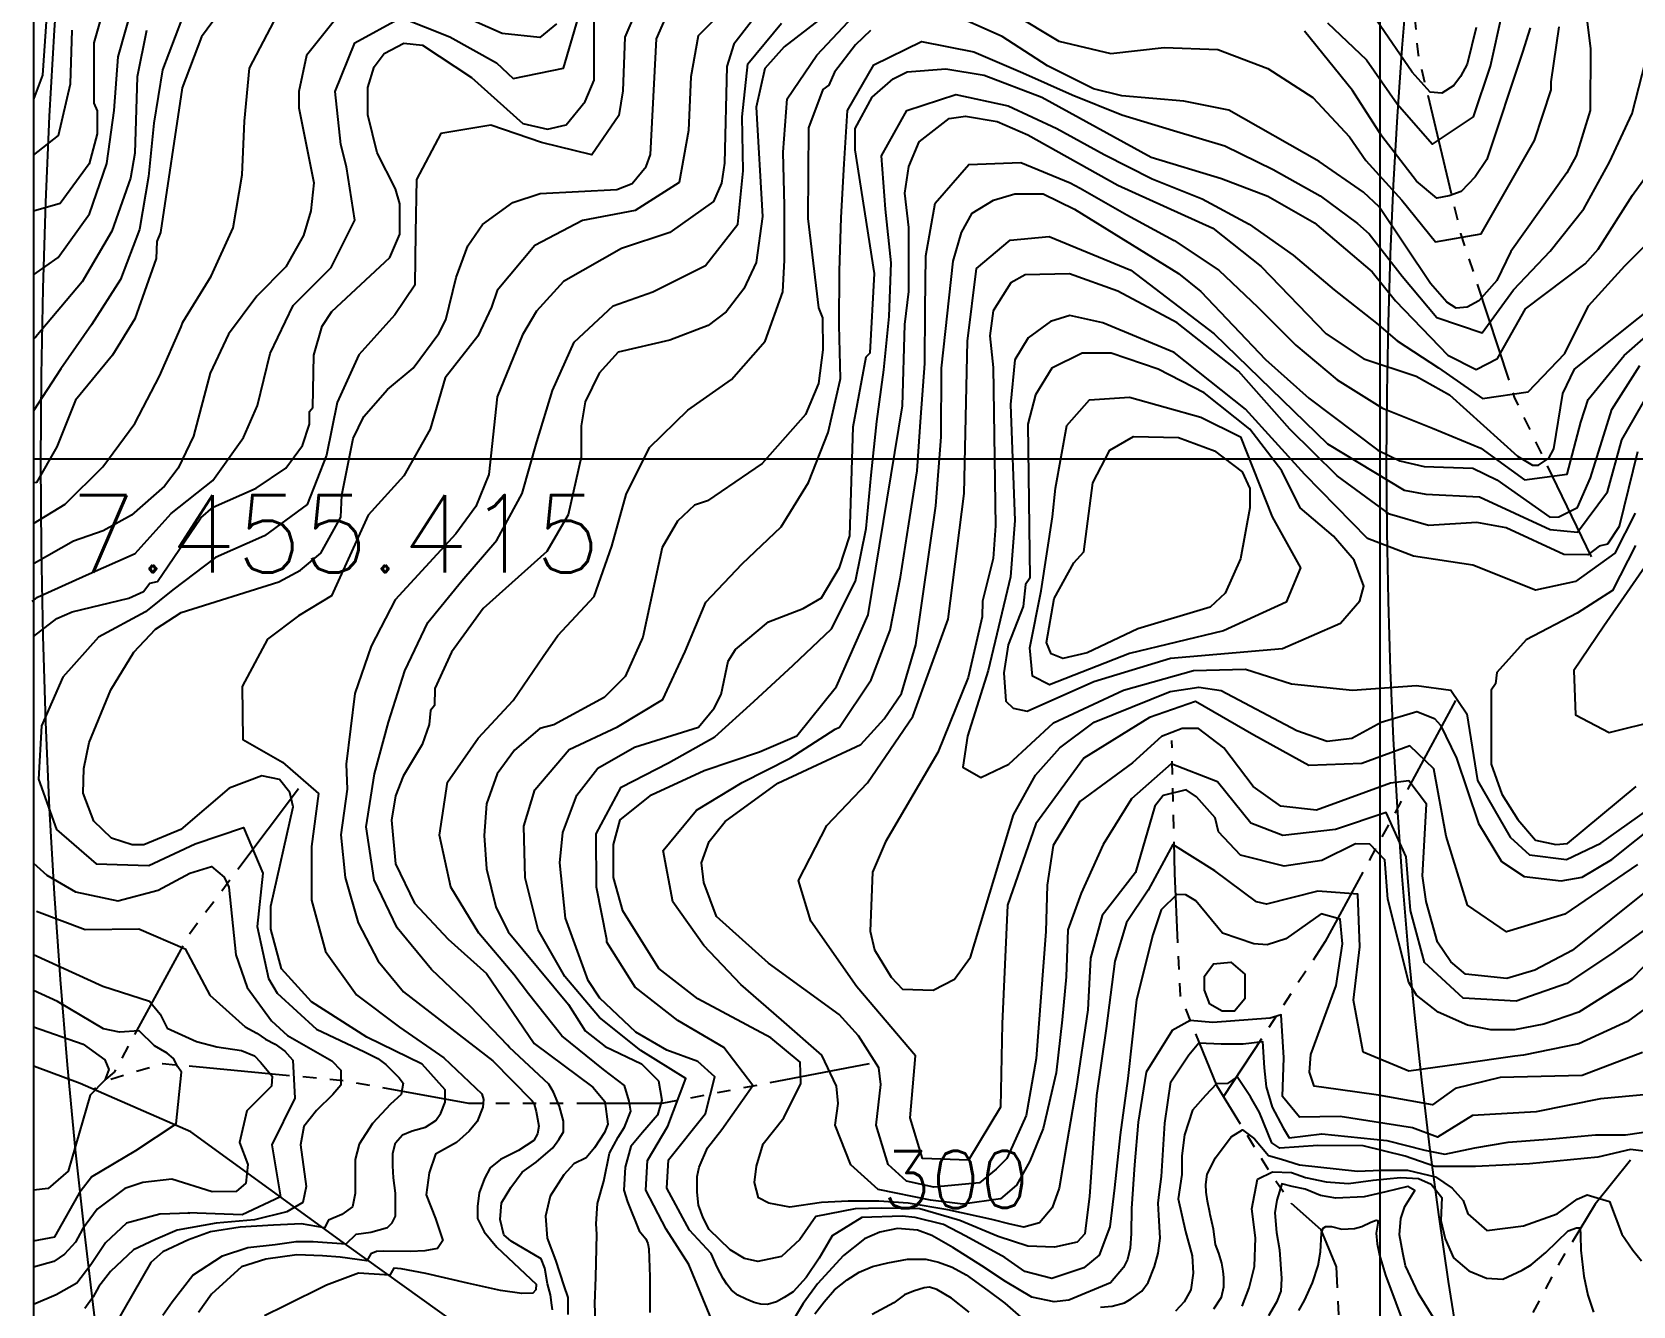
# Model space of a CAD drawing. Header units: millimetres. Extents: x 548366 to 1117317, y 7446967 to 14899125.
# Drawn here: x 549359 to 550548, y 7454786 to 7455732 of the extents above; entities that cross this region are included whole.
import ezdxf
from ezdxf.enums import TextEntityAlignment as Align

# ---------------------------------------------------------------- set-up
doc = ezdxf.new("R2010")
doc.units = ezdxf.units.MM
doc.header["$MEASUREMENT"] = 0
doc.linetypes.add('RIO_PERIODICO', pattern=[5.8, 3, -0.4, 0.4, -0.4, 0.4, -0.4, 0.4, -0.4])
for name, color, linetype in [('AID5_25K', 2, 'Continuous'), ('CURVA_INTERMEDIÁRIA', 32, 'Continuous'), ('CURVA_MESTRA', 36, 'Continuous'), ('MALHA_TM', 8, 'Continuous'), ('RADIAIS', 222, 'Continuous'), ('RIO_PERIÓDICO', 4, 'RIO_PERIODICO'), ('RIO_PERMANENTE', 4, 'Continuous'), ('TXT_COORD_MALHA', 7, 'Continuous'), ('TXT_CURVA_MESTRA', 7, 'Continuous')]:
    doc.layers.add(name, color=color, linetype=linetype)
doc.styles.add('ROMANS', font='romans.shx')
doc.styles.add('TXT_MALHA_10K', font='romans.shx', dxfattribs={"height": 23})

msp = doc.modelspace()

# ---------------------------------------------------------------- linework, layer by layer
at = {"layer": 'AID5_25K'}
msp.add_lwpolyline([(549360, 7450410), (559365, 7450410), (559365, 7460415), (549360, 7460415), (549360, 7450410)], dxfattribs=at)
at = {"layer": 'CURVA_INTERMEDIÁRIA'}
for points, elevation in [([(550507, 7455797.3), (550516.5, 7455720), (550516.4, 7455674), (550505.8, 7455640.3), (550499.1, 7455627.6), (550457.5, 7455569.1), (550447, 7455547.6), (550433.6, 7455532.6), (550424.9, 7455527.9), (550416.8, 7455527.2), (550409.8, 7455531.5), (550397.7, 7455545.3), (550359.5, 7455602.3), (550348, 7455613.3), (550315, 7455636), (550248, 7455674.3), (550214.4, 7455680.9), (550168.4, 7455685), (550147.5, 7455690.2), (550113.1, 7455707.3), (550079.5, 7455728.9), (550038.3, 7455747.4)], 240), ([(549507.4, 7455759.4), (549484.7, 7455728.8), (549470.5, 7455690.9), (549454.4, 7455583.3), (549451.6, 7455576.7), (549451.2, 7455564), (549435.3, 7455519.2), (549418.6, 7455492.2), (549391.3, 7455458.6), (549377.3, 7455424.1), (549362.2, 7455397.6), (549360, 7455397.3)], 120), ([(549414.3, 7455757.6), (549404.8, 7455724.2), (549404.8, 7455679.4), (549407.2, 7455673.7), (549407.2, 7455656.7), (549401.4, 7455634.3), (549379.7, 7455604.8), (549360, 7455599.3)], 80), ([(549814.5, 7455764.5), (549799.3, 7455728.5), (549797.8, 7455688.6), (549794.9, 7455670.2), (549774.7, 7455641.1), (549737.3, 7455650.2), (549699.6, 7455663.2), (549662.6, 7455656.8), (549644.4, 7455622.7), (549643.7, 7455583.2), (549643.2, 7455544.3), (549628.3, 7455522.2), (549601.6, 7455492.4), (549585.5, 7455456.9), (549577.7, 7455417.8), (549563.2, 7455381.3), (549531.6, 7455357.8), (549495.1, 7455341.8), (549463.5, 7455317.7), (549443.2, 7455301.3), (549408.2, 7455282.5), (549381.9, 7455252.9), (549366, 7455216.7), (549363.8, 7455177.1), (549377, 7455139.6), (549406.6, 7455114.2), (549445.6, 7455112.8), (549480.1, 7455128.9), (549516.1, 7455141.2), (549530.3, 7455107.2), (549526.2, 7455067.5), (549534.6, 7455029), (549540.9, 7455018), (549570.2, 7454991.2), (549605.9, 7454974.4), (549615.8, 7454969.4), (549621.8, 7454964.9), (549626.2, 7454960.5), (549631.6, 7454955.1), (549634.6, 7454951.2), (549633.1, 7454942.8), (549625.2, 7454935.4), (549611.9, 7454921.1), (549602, 7454905.9), (549598.9, 7454894.3), (549598.9, 7454881.9), (549598.9, 7454869.1), (549596.9, 7454859.3), (549589, 7454853.6), (549579.2, 7454849.3), (549576.1, 7454843.5), (549559, 7454846.5), (549538.3, 7454845.5), (549513.6, 7454844), (549491.4, 7454840.6), (549475.2, 7454834.7), (549456, 7454825.8), (549447.2, 7454817.8), (549413.7, 7454759.5)], 170), ([(549881.9, 7455758.3), (549853.8, 7455729.5), (549848.2, 7455699.1), (549846.6, 7455659.2), (549839.5, 7455620.5), (549806.9, 7455599.6), (549767.7, 7455592.3), (549732.4, 7455573.7), (549704.3, 7455540.1), (549700.2, 7455527.8), (549690, 7455506.3), (549665.9, 7455475.2), (549654.7, 7455437.1), (549635.2, 7455402.5), (549608.6, 7455373.3), (549581.4, 7455313.4), (549556.8, 7455298.4), (549533.7, 7455281.1), (549515.1, 7455245.8), (549515.5, 7455206.5), (549544.9, 7455189.7), (549571.7, 7455166.4), (549566.4, 7455127), (549566.5, 7455087.2), (549577, 7455048.9), (549599.9, 7455016.7), (549631.8, 7454992.7), (549664.7, 7454969.9), (549693.1, 7454943.2), (549694.3, 7454939), (549693.8, 7454933.2), (549689.6, 7454922.6), (549683.6, 7454915.4), (549674.1, 7454906.9), (549658.6, 7454898.4), (549653.9, 7454884.5), (549651.7, 7454868.1), (549658.6, 7454850.6), (549664, 7454834.1), (549660.2, 7454828.2), (549650.7, 7454826.6), (549640, 7454826.1), (549620.3, 7454826.3), (549614.8, 7454826), (549610.7, 7454824.3), (549607.6, 7454819), (549587.7, 7454821.9), (549574.7, 7454822.9), (549555.5, 7454823.5), (549532.6, 7454820.3), (549514.6, 7454814.5), (549492.2, 7454794.3), (549482.5, 7454780.6)], 190), ([(549360, 7455283.1), (549377.3, 7455296.4), (549388.8, 7455301.3), (549430.7, 7455311.6), (549441.6, 7455316.6), (549446.3, 7455322.7), (549452.1, 7455324), (549484.2, 7455371.2), (549493.5, 7455379.3), (549525.5, 7455393.3), (549547.5, 7455408.1), (549559.9, 7455425.1), (549564.9, 7455440.9), (549565, 7455450.2), (549567.5, 7455453.3), (549568.3, 7455492.2), (549574.4, 7455513.8), (549581.7, 7455524.5), (549624.8, 7455564.7), (549632.2, 7455582), (549632.1, 7455604.6), (549628.8, 7455615.9), (549615.2, 7455642.6), (549608.3, 7455670.7), (549608.4, 7455691.2), (549613, 7455706.4), (549620.4, 7455716.4), (549635, 7455724.1), (549649, 7455722.6), (549685.4, 7455698.5), (549723.4, 7455664.3), (549741.9, 7455660.2), (549755.6, 7455663.4), (549769.9, 7455680.7), (549776.4, 7455696.5), (549776.5, 7455755)], 160), ([(549360, 7455551.9), (549378.4, 7455564.8), (549401.5, 7455597.1), (549414.5, 7455634.6), (549420, 7455674.1), (549423, 7455713.9), (549433.8, 7455752.2)], 90), ([(549456.1, 7454778.7), (549462.9, 7454788.5), (549478.4, 7454808.4), (549500.4, 7454822.9), (549519.2, 7454829), (549539.6, 7454831.2), (549555.1, 7454833.4), (549567.8, 7454833.4), (549592.2, 7454831.8), (549599.7, 7454839), (549610.5, 7454840.3), (549623, 7454843.9), (549626.3, 7454847.2), (549629, 7454852.2), (549629, 7454869.3), (549627.4, 7454880.8), (549626.8, 7454889.7), (549626.8, 7454899), (549629, 7454906.8), (549634, 7454912.8), (549641.2, 7454915.6), (549651.1, 7454918.3), (549658.8, 7454923.3), (549662.5, 7454928.7), (549665.9, 7454936.9), (549665.9, 7454946.2), (549648.7, 7454965.2), (549607.7, 7454985.2), (549566.4, 7455011.5), (549544.3, 7455036), (549536.2, 7455065.6), (549536.2, 7455082.6), (549553, 7455156.4), (549550.5, 7455167.2), (549542.8, 7455176.9), (549529.7, 7455179.5), (549505.3, 7455170.4), (549469.5, 7455139.7), (549441.9, 7455128.3), (549433.4, 7455128.3), (549417.9, 7455133.1), (549404.8, 7455145.9), (549396.8, 7455166.7), (549397.4, 7455185), (549401.3, 7455204.2), (549417.5, 7455243.4), (549434.6, 7455271.5), (549450.6, 7455288.6), (549469.6, 7455300.9), (549542.3, 7455323.6), (549558.3, 7455332.4), (549573.4, 7455345), (549588.2, 7455371.8), (549589.1, 7455388.1), (549597.4, 7455430.3), (549605.5, 7455446.6), (549623, 7455466.7), (549642, 7455482.6), (549661.2, 7455508.2), (549666.2, 7455518.4), (549674, 7455549.9), (549682.7, 7455573.4), (549693.6, 7455589.2), (549716.1, 7455605.5), (549736.3, 7455612.3), (549793.2, 7455615.4), (549804.8, 7455619.8), (549815, 7455632.3), (549818.2, 7455641.2), (549822.8, 7455727.3), (549834.4, 7455753.7)], 180), ([(549748.5, 7455738.3), (549736.2, 7455728.3), (549708.2, 7455731.3), (549667.8, 7455749.1)], 140), ([(550087.5, 7455746), (550121.7, 7455725.5), (550160.3, 7455716.3), (550200, 7455720.8), (550239.7, 7455719.4), (550276.8, 7455705.2), (550310.4, 7455683.7), (550337.6, 7455654.5), (550349.6, 7455636.8), (550376.4, 7455607.4), (550401.4, 7455576.3), (550435.4, 7455582.3), (550455.2, 7455616.9), (550475, 7455651.6), (550487.3, 7455689.3), (550487.3, 7455695.2), (550493.2, 7455736.1)], 230), ([(550321.3, 7455739.2), (550350.2, 7455711.7), (550373, 7455678.9), (550399.2, 7455648.9), (550429.7, 7455669.2), (550442.3, 7455707), (550450.9, 7455746)], 210), ([(549369.6, 7455743.7), (549366.7, 7455700.2), (549360, 7455682.4)], 60), ([(549469.9, 7455741.4), (549455.9, 7455704.2), (549449.3, 7455664.7), (549445.4, 7455624.9), (549438.8, 7455585.6), (549424.6, 7455548.3), (549403, 7455514.7), (549380.3, 7455481.9), (549360, 7455450.9)], 110), ([(549583.5, 7455741), (549562.8, 7455714.8), (549557, 7455688.1), (549557, 7455675.9), (549568.2, 7455620.3), (549565.9, 7455599.5), (549560.5, 7455581), (549547.5, 7455557.9), (549525.8, 7455536), (549504.8, 7455507.7), (549491.2, 7455478.9), (549478.8, 7455432), (549467.4, 7455408.1), (549457.4, 7455394.8), (549432.9, 7455373.2), (549411.8, 7455361.6), (549389.8, 7455353.9), (549360.6, 7455337.4), (549360, 7455336.8)], 140), ([(549360, 7455367), (549383.6, 7455381.4), (549411.5, 7455409.2), (549435.3, 7455441.3), (549453.5, 7455476.6), (549469.6, 7455513.1), (549471, 7455516.8), (549491.9, 7455550.8), (549508.4, 7455586.8), (549515.1, 7455626.2), (549516.8, 7455666.1), (549520.5, 7455705.4), (549538.8, 7455740.4)], 130), ([(549360, 7455640.9), (549378.6, 7455655.5), (549387.6, 7455693.9), (549388.8, 7455733.7)], 70), ([(549745.5, 7454782.6), (549745.1, 7454786), (549744.1, 7454793.7), (549741.9, 7454802.1), (549739.8, 7454813.6), (549737.2, 7454820.5), (549714.9, 7454833.7), (549709.4, 7454838.5), (549706.6, 7454849.8), (549707.7, 7454862.3), (549714.5, 7454873.6), (549723, 7454885), (549733.3, 7454892.3), (549745.7, 7454903.1), (549750.3, 7454909.3), (549753.7, 7454915), (549753.7, 7454922.9), (549750.8, 7454933.7), (549746.3, 7454944.5), (549742.9, 7454950.4), (549713.5, 7454977.5), (549712.2, 7454979.3), (549684.5, 7455008.1), (549655.6, 7455035.7), (549630.2, 7455066.5), (549613.1, 7455102.2), (549607.2, 7455141.5), (549613.3, 7455181.1), (549623.8, 7455219.5), (549635.8, 7455257.5), (549652.9, 7455293.4), (549678.2, 7455324.4), (549704.2, 7455354.6), (549723.1, 7455389.3), (549733.8, 7455427.8), (549745.4, 7455466), (549761.5, 7455501.9), (549790.5, 7455528.8), (549820.1, 7455539.3), (549859.1, 7455558.7), (549883.2, 7455589.6), (549887.2, 7455629.2), (549886.4, 7455669.2), (549890.5, 7455708.6), (549915.6, 7455738.8)], 210), ([(549943.5, 7455741.4), (549917.6, 7455721.2), (549903.2, 7455705.1), (549896.7, 7455676.4), (549901.4, 7455595.2), (549896.7, 7455561.1), (549887.6, 7455541.4), (549874.5, 7455524.4), (549861.1, 7455514.2), (549832.8, 7455503.2), (549794.3, 7455494.4), (549780.3, 7455478.9), (549769.8, 7455457.4), (549766.9, 7455439.6), (549766.8, 7455416.4), (549757.2, 7455373.4), (549741.4, 7455346.3), (549694.1, 7455303.9), (549670.6, 7455271.4), (549658, 7455244.4), (549657.9, 7455231.9), (549654.8, 7455228.2), (549653.8, 7455217.6), (549648.7, 7455202.9), (549634.5, 7455179.3), (549629, 7455164.7), (549625.9, 7455146.5), (549629, 7455114.1), (549642.9, 7455084.9), (549668.1, 7455058.1), (549696.5, 7455032.7), (549731.8, 7454980.7), (549775.4, 7454948.2), (549784.4, 7454937.6), (549786.7, 7454920.7), (549784.2, 7454914.4), (549776.8, 7454903), (549770.5, 7454895.6), (549761.4, 7454891.1), (549754, 7454883.1), (549743.7, 7454867.1), (549740.3, 7454852.3), (549741.5, 7454835.8), (549747.8, 7454819.5), (549754, 7454800.4), (549757, 7454791.9), (549757, 7454779.2)], 220), ([(549777.7, 7454769), (549776.9, 7454787.1), (549777.7, 7454807), (549778.4, 7454838.8), (549777.9, 7454846.6), (549779, 7454861.8), (549783.7, 7454878.2), (549787.8, 7454899.2), (549794.3, 7454910.9), (549798.9, 7454918.5), (549803.6, 7454930.2), (549802.4, 7454937.8), (549798.9, 7454949.5), (549783.5, 7454961.2), (549752.5, 7454986.3), (549727.6, 7455017.6), (549716.8, 7455031.9), (549690.8, 7455062.6), (549670.1, 7455096.8), (549661.6, 7455135.5), (549667.5, 7455174.7), (549690.2, 7455207.4), (549716.3, 7455235.5), (549738.7, 7455268.3), (549749.4, 7455283.7), (549776.4, 7455312.7), (549789.7, 7455350.1), (549800.2, 7455388.5), (549817.6, 7455423.5), (549846.1, 7455451.3), (549878.6, 7455474), (549903.4, 7455502.5), (549916.5, 7455539.2), (549917.9, 7455562.7), (549917.9, 7455603.1), (549916.8, 7455643.1), (549919.9, 7455682.7), (549941.9, 7455715), (549969.2, 7455744.2)], 230), ([(549981.8, 7455733.4), (549970.7, 7455722.9), (549954.9, 7455702.4), (549950.8, 7455692.9), (549946.3, 7455689.7), (549935.8, 7455661.1), (549935.1, 7455593.8), (549943.1, 7455527.3), (549946.2, 7455519.9), (549946.3, 7455496.1), (549943, 7455471.2), (549933.5, 7455448.1), (549901.2, 7455411.7), (549860.6, 7455384), (549851, 7455380.6), (549838.4, 7455368.9), (549826.9, 7455349.1), (549812.7, 7455282.6), (549799.6, 7455253.3), (549783.9, 7455237.7), (549746.6, 7455217.5), (549736.2, 7455214.6), (549717.2, 7455198.7), (549704.3, 7455181), (549696.4, 7455158.7), (549694.7, 7455135.3), (549696.4, 7455110.4), (549703.4, 7455082.1), (549712.6, 7455063.5), (549757.4, 7455009.5), (549769.9, 7454989.9), (549784.6, 7454978.4), (549811.7, 7454965.6), (549824.3, 7454952.9), (549826.8, 7454938.6), (549823.5, 7454927.3), (549812.3, 7454914.4), (549803.7, 7454904.1), (549799.5, 7454888.6), (549798.6, 7454871.5), (549801.2, 7454862.9), (549809.8, 7454841.4), (549814.8, 7454835.5), (549816.3, 7454832), (549817.1, 7454828), (549817.7, 7454807.1), (549817.9, 7454780.6)], 240), ([(550471.7, 7455735.5), (550466, 7455717.4), (550439.5, 7455637.5), (550430.9, 7455624.8), (550420.5, 7455613.8), (550411.5, 7455610.5), (550402.3, 7455608.9), (550387.2, 7455621.6), (550361.5, 7455654.8), (550339.7, 7455688.8), (550304.2, 7455733)], 220), ([(550555.3, 7454973.9), (550510.4, 7454956.9), (550449.5, 7454955.3), (550416.1, 7454947.2), (550399.1, 7454935), (550359.2, 7454942.3), (550329.1, 7454946.4), (550311.2, 7454948.8), (550307.9, 7454959.4), (550308.8, 7454972.5), (550327.7, 7455023.6), (550332.3, 7455054.6), (550330.6, 7455072.9), (550316.6, 7455076.9), (550290.3, 7455058.5), (550276.3, 7455053.9), (550266.4, 7455054.7), (550243.2, 7455062.5), (550223.4, 7455086.5), (550215.9, 7455091.2), (550209.3, 7455091.4), (550197.6, 7455080), (550191.4, 7455061.3), (550179.3, 7455013.1), (550172.9, 7454954.6), (550167.3, 7454912.7), (550163, 7454873.3), (550159.5, 7454844.4), (550151.6, 7454823.4), (550140.2, 7454813.8), (550116.5, 7454805.9), (550096.4, 7454811.1), (550081.5, 7454821.6), (550052.6, 7454837.4), (550035.9, 7454846.1), (550014.9, 7454851.4), (550005.2, 7454852.3), (549975.4, 7454851.4), (549953.2, 7454837.6), (549950.6, 7454832.9), (549943.7, 7454821.1), (549933.9, 7454806.6), (549924.4, 7454796.1), (549917.6, 7454791.8), (549911.8, 7454788.6), (549905.3, 7454786.6), (549900.2, 7454786.9), (549895.3, 7454788.1), (549889.3, 7454790.6), (549883.2, 7454793.6), (549878.6, 7454797.2), (549874.9, 7454801.8), (549872.2, 7454805.9), (549867.9, 7454814.3), (549863.5, 7454824.6), (549847.4, 7454841.9), (549830.4, 7454873.2), (549831.6, 7454894.2), (549859.1, 7454928.5), (549866.1, 7454955.7), (549853.5, 7454967.1), (549830.4, 7454975.6), (549807.5, 7454988.9), (549780.7, 7455014.2), (549772, 7455027.5), (549755.3, 7455073.7), (549750.9, 7455114.8), (549753.2, 7455137.3), (549763.6, 7455165.1), (549779.1, 7455185.3), (549806.4, 7455200.9), (549853.9, 7455215.7), (549865.6, 7455229.8), (549870.7, 7455239.9), (549876, 7455264.7), (549881.5, 7455273.4), (549906, 7455294), (549931.8, 7455303.8), (549945.4, 7455311.9), (549958.8, 7455334.4), (549966.3, 7455357.9), (549968.8, 7455439), (549978.4, 7455490.9), (549981.5, 7455493.8), (549984.7, 7455552.8), (549970.3, 7455644.7), (549970.4, 7455660.6), (549983, 7455683.9), (549998.6, 7455697.5), (550009, 7455702.7), (550037.8, 7455705), (550066.2, 7455700.3), (550109.1, 7455684), (550190.1, 7455639.3), (550242.4, 7455623.4), (550276.8, 7455610.3), (550311.5, 7455590.4), (550354.4, 7455554), (550371.8, 7455532.6), (550410.7, 7455492.1), (550431.7, 7455481.6), (550447.6, 7455489.7), (550468.2, 7455526.7), (550512.5, 7455560), (550522.2, 7455570.9), (550547.7, 7455611.1), (550577.3, 7455651.9)], 260), ([(550576.2, 7455020.6), (550544.1, 7454997), (550508, 7454980.3), (550466.9, 7454971.9), (550460.3, 7454971.2), (550420.8, 7454965.5), (550381.7, 7454960), (550347.6, 7454974.2), (550340.6, 7455012.9), (550345.2, 7455052.5), (550343.7, 7455091.6), (550313.9, 7455093.9), (550275.8, 7455084.1), (550268.4, 7455085.9), (550237.5, 7455109), (550206.2, 7455128.4), (550188.1, 7455094.5), (550171.8, 7455070.4), (550163.3, 7455041.8), (550156.9, 7454991.8), (550149.5, 7454941.9), (550146.7, 7454899.4), (550144.5, 7454866.8), (550142.4, 7454851.3), (550141, 7454839.2), (550135.3, 7454832.9), (550118.3, 7454829.3), (550098.5, 7454830), (550076.5, 7454837.1), (550048.2, 7454849.1), (550018.4, 7454857.6), (549990.1, 7454858.3), (549970.3, 7454857.6), (549941.2, 7454852), (549929.2, 7454835), (549915.7, 7454822.2), (549898, 7454818.7), (549888.1, 7454820.8), (549877.4, 7454827.2), (549862, 7454842.3), (549857.5, 7454851.1), (549854, 7454860.4), (549853.1, 7454870.2), (549853.1, 7454881.7), (549854.4, 7454888.8), (549860.6, 7454903.1), (549871.4, 7454916.7), (549894.3, 7454949.4), (549872.9, 7454977.5), (549838.5, 7454997.8), (549807, 7455022.4), (549786, 7455056), (549785.9, 7455057.9), (549778.1, 7455096.9), (549777.9, 7455136.5), (549796.5, 7455171), (549831.7, 7455189.3), (549866.2, 7455208.6), (549895, 7455234.8), (549924.4, 7455261.7), (549952.7, 7455288.7), (549970.7, 7455324.1), (549978.4, 7455363.3), (549982.3, 7455403.1), (549986.5, 7455442.9), (549991.6, 7455481.3), (549995.7, 7455521), (549997.1, 7455560.9), (549992.8, 7455600.7), (549990, 7455640.3), (550008.8, 7455674.1), (550045.1, 7455686), (550084, 7455677.5), (550120.2, 7455660.6), (550155.3, 7455641.4), (550191, 7455623.3), (550228.1, 7455608.4), (550263.1, 7455589.4), (550295.8, 7455566.6), (550326.2, 7455540.7), (550357.6, 7455516), (550372.9, 7455502.8), (550403.6, 7455482.8), (550436.4, 7455459.9), (550470.3, 7455464.8), (550497.4, 7455493.3), (550515.2, 7455528.9), (550542, 7455558.5), (550570.4, 7455586.7)], 270), ([(550592.9, 7455075.8), (550547.6, 7455028.8), (550507.9, 7455003.9), (550481.8, 7454995), (550460.1, 7454990.8), (550442.6, 7454990.7), (550425.2, 7454994.2), (550403.5, 7455003.9), (550387.2, 7455016.6), (550381.7, 7455026), (550366, 7455087.9), (550363.7, 7455117.2), (550352.6, 7455128.8), (550341.9, 7455129), (550316.9, 7455116.5), (550288.9, 7455112.4), (550256.7, 7455120.5), (550240.3, 7455138), (550237.8, 7455148.3), (550223.8, 7455163.9), (550216.2, 7455169), (550199.2, 7455164.9), (550192.9, 7455156.9), (550178.6, 7455107.7), (550153.7, 7455075.8), (550145.2, 7455043.9), (550143.1, 7455005.6), (550134.6, 7454947.2), (550127.5, 7454906.7), (550121.9, 7454873.2), (550116.8, 7454858.5), (550107.2, 7454847.3), (550095.7, 7454844.2), (550085.5, 7454846.2), (550071.8, 7454849.8), (550039.3, 7454856.9), (550009.8, 7454862), (549988, 7454863.5), (549965.1, 7454863.5), (549945.3, 7454862.5), (549921.9, 7454858.9), (549906.2, 7454862), (549898.5, 7454866), (549895.5, 7454877.2), (549897, 7454889.4), (549902.1, 7454906.1), (549917.3, 7454925.4), (549929.9, 7454950.9), (549929.6, 7454966.7), (549907.8, 7454984.9), (549853.5, 7455013.8), (549824.4, 7455036.3), (549797.8, 7455079.2), (549790.9, 7455103.9), (549790.9, 7455128.6), (549795.7, 7455146.7), (549819.1, 7455165.5), (549858.1, 7455183.5), (549899.4, 7455197.3), (549927, 7455209.3), (549956.5, 7455245.8), (549979.9, 7455299.2), (550005.5, 7455454.5), (550007.2, 7455515), (550010.3, 7455539.4), (550010.3, 7455587), (550007.3, 7455612.6), (550010.2, 7455632.3), (550017.8, 7455650.7), (550040.2, 7455668.1), (550052.3, 7455669.7), (550075.8, 7455665.8), (550098.7, 7455656), (550165.5, 7455618.6), (550236, 7455586.6), (550271.9, 7455558), (550320.1, 7455508.1), (550348.3, 7455489.5), (550387.1, 7455476.6), (550411.9, 7455462.7), (550462.4, 7455417.1), (550473.6, 7455410.3), (550477.9, 7455410.3), (550485.7, 7455415.6), (550489.3, 7455422.6), (550495.9, 7455463.7), (550504.7, 7455481.7), (550584, 7455545)], 280), ([(550564.5, 7455070.8), (550532.2, 7455047.2), (550498.9, 7455025.2), (550461.3, 7455012), (550421.9, 7455014.4), (550393.3, 7455040.9), (550382.9, 7455079.5), (550379.6, 7455119.2), (550364.8, 7455152.2), (550327.2, 7455139.7), (550288.1, 7455135.1), (550264.2, 7455144.4), (550239.5, 7455175), (550205.1, 7455188.4), (550175.5, 7455162.5), (550154.6, 7455128.6), (550138.2, 7455092.3), (550128.2, 7455065.1), (550127.1, 7455030.1), (550124, 7454998.2), (550119.7, 7454958.9), (550110.1, 7454917.4), (550100.2, 7454893.1), (550090.3, 7454875.2), (550078.3, 7454865.2), (550050.4, 7454861.2), (550026.4, 7454864.2), (549987.5, 7454872.2), (549967.2, 7454890.5), (549955.6, 7454920), (549957.6, 7454935.9), (549956.6, 7454948.9), (549945.7, 7454972), (549915.6, 7454998.2), (549885.4, 7455024.4), (549858, 7455053.5), (549835, 7455085.8), (549827.7, 7455124.1), (549852.4, 7455153.9), (549886.4, 7455174.6), (549922, 7455192.7), (549955.5, 7455214.1), (549958.7, 7455215.8), (549982.2, 7455250.9), (549996.4, 7455287.9), (550004, 7455327.2), (550010.2, 7455366.7), (550016.3, 7455406.2), (550019.1, 7455446.1), (550022.2, 7455486), (550022.4, 7455526), (550022.9, 7455566), (550029.8, 7455605.2), (550054.8, 7455633.8), (550093.4, 7455635.3), (550130.1, 7455620.2), (550137.5, 7455616.3), (550172.2, 7455596.4), (550207.4, 7455577.4), (550240.5, 7455555.3), (550269.5, 7455527.8), (550297.8, 7455499.5), (550328.3, 7455473.8), (550362, 7455452.7), (550399.1, 7455437.9), (550435.1, 7455423), (550467.5, 7455399.6), (550499.2, 7455403.7), (550509.4, 7455442.4), (550514.9, 7455459.2), (550541.6, 7455491.9), (550571.7, 7455518.3)], 290), ([(550551.5, 7455113.6), (550497.6, 7455076.8), (550454.1, 7455063.6), (550425.2, 7455083.3), (550409.4, 7455134.7), (550400.1, 7455184.7), (550382.4, 7455201.8), (550346.8, 7455188.7), (550307.3, 7455187.3), (550266.5, 7455209.7), (550223.1, 7455234.7), (550188.9, 7455222.9), (550140.1, 7455192.6), (550104.6, 7455143.9), (550083.5, 7455083.3), (550079.6, 7454995.1), (550078.3, 7454933.3), (550054.6, 7454893.8), (550020.3, 7454895.1), (550011.1, 7454925.4), (550015.1, 7454971.4), (549971.6, 7455022.8), (549937.4, 7455071.5), (549928.2, 7455101.8), (549949.3, 7455142.6), (549979.5, 7455174.2), (550013.1, 7455223.6), (550039.4, 7455296), (550051.3, 7455389.4), (550053.9, 7455502.6), (550060.5, 7455556.6), (550085.5, 7455577.7), (550114.5, 7455580.3), (550175, 7455555.3), (550236.9, 7455507.9), (550321.2, 7455426.3), (550378.2, 7455391.8), (550394.2, 7455388.8), (550434.1, 7455386.9), (550486.7, 7455362.6), (550506.9, 7455360.6), (550529.2, 7455390.7), (550539.9, 7455429.2), (550559.7, 7455463.7)], 310), ([(550551.5, 7455420.4), (550537.9, 7455364.8), (550529.1, 7455351.7), (550523, 7455350.1), (550514.7, 7455343.8), (550496.7, 7455344), (550453.9, 7455363.8), (550432.2, 7455367.7), (550396.3, 7455365.5), (550367.3, 7455373.9), (550328.4, 7455402.6), (550293.3, 7455437.2), (550255.1, 7455480.3), (550209.6, 7455516.1), (550165.5, 7455539.8), (550129.5, 7455552.7), (550096.6, 7455551.9), (550086, 7455545.8), (550072.9, 7455525.2), (550070.5, 7455506.6), (550072.9, 7455483), (550074.5, 7455365.3), (550072.8, 7455341.1), (550064.9, 7455309.3), (550064.7, 7455297.6), (550054.3, 7455252.6), (550031.8, 7455196.9), (549993, 7455130.5), (549983.3, 7455108), (549981.6, 7455064.2), (549984.8, 7455050.1), (549997.1, 7455029.8), (550005.6, 7455021), (550028.3, 7455020.2), (550044.1, 7455028.4), (550055.9, 7455044.7), (550087.9, 7455150.5), (550104.4, 7455180), (550122.5, 7455200.3), (550147.9, 7455219.5), (550204.4, 7455242.1), (550225.6, 7455245.3), (550242.1, 7455243), (550298.5, 7455213.3), (550320.9, 7455205.2), (550339.2, 7455207.6), (550361, 7455219.5), (550387.5, 7455227.4), (550400.6, 7455222.2), (550405.2, 7455217.3), (550417.1, 7455192.6), (550433.3, 7455144.1), (550450.5, 7455115.9), (550467.3, 7455104.7), (550494.7, 7455101.4), (550510.3, 7455104.3), (550532.3, 7455117.4), (550605.6, 7455175.7)], 320), ([(550549.7, 7455374.8), (550534.6, 7455344.9), (550505.5, 7455324), (550475.6, 7455317.4), (550429.2, 7455336.1), (550385.1, 7455342.8), (550350.8, 7455356), (550304.4, 7455403.5), (550260.2, 7455452.1), (550207.2, 7455494.1), (550154.2, 7455516.2), (550129.9, 7455521.7), (550115.5, 7455517.3), (550098.9, 7455505.1), (550089, 7455488.6), (550085.7, 7455455.4), (550089, 7455369.3), (550085.7, 7455327.3), (550069.1, 7455257.7), (550053.7, 7455209.1), (550050.3, 7455185.9), (550063.6, 7455178.2), (550084.6, 7455188.1), (550117.7, 7455219), (550169.6, 7455243.3), (550221.6, 7455257.7), (550260.2, 7455258.8), (550294.5, 7455247.8), (550339.8, 7455243.3), (550387.3, 7455246.7), (550412.7, 7455243.3), (550424.8, 7455225.7), (550432.6, 7455176), (550456.9, 7455134), (550471.2, 7455120.7), (550498.8, 7455117.4), (550524.2, 7455129.6), (550572.8, 7455163.8)], 330), ([(550550.1, 7455350.8), (550532.9, 7455317.2), (550506.7, 7455300.4), (550468.8, 7455280.6), (550446.9, 7455256.4), (550446, 7455247.9), (550442.9, 7455243.3), (550442.8, 7455188.1), (550450.6, 7455165.8), (550462.5, 7455147), (550475.8, 7455131.6), (550490.8, 7455128.4), (550499.6, 7455129.3), (550550.5, 7455171.7)], 340), ([(549360, 7455114.7), (549369.9, 7455105.6), (549391.3, 7455093.3), (549422.6, 7455086.6), (549452.6, 7455094.5), (549476.2, 7455107.1), (549492.1, 7455112.1), (549501.7, 7455104.1), (549505, 7455096.7), (549510.2, 7455046.4), (549518.7, 7455022.3), (549536.8, 7454997.5), (549548.7, 7454986.5), (549581.5, 7454967.6), (549588.3, 7454960.8), (549588.3, 7454949.7), (549582.3, 7454942.8), (549570.3, 7454930.8), (549560.9, 7454918.9), (549558.4, 7454905.2), (549562.6, 7454874.4), (549560.1, 7454862.4), (549548.1, 7454855.5), (549524.1, 7454849.6), (549495.8, 7454847), (549466.7, 7454841.9), (549450.5, 7454835), (549434.2, 7454827.3), (549417.1, 7454811.1), (549408.5, 7454799.9), (549404.2, 7454792.2), (549398.2, 7454783.7)], 160), ([(549360, 7455046.8), (549411.5, 7455023.2), (549446.1, 7455012.1), (549454.2, 7455002.5), (549459.2, 7454992.1), (549481, 7454982.2), (549496.2, 7454978.2), (549514.6, 7454975.4), (549524.1, 7454971.4), (549528.6, 7454966.7), (549537.4, 7454956.4), (549536.7, 7454948.9), (549518.4, 7454930.5), (549513.1, 7454907.1), (549519.3, 7454890.6), (549517.8, 7454876.8), (549510.6, 7454870.6), (549492.8, 7454870.3), (549462.7, 7454879.8), (549441.2, 7454877.4), (549427.9, 7454872.9), (549407.3, 7454857.5), (549396.3, 7454842.5), (549391.3, 7454832.9), (549383, 7454824), (549375.2, 7454818.5), (549360, 7454814.3)], 140), ([(549360, 7454833.9), (549375.8, 7454836.8), (549395.3, 7454871.7), (549403.2, 7454881.4), (549435.9, 7454901.1), (549466, 7454920.9), (549469.9, 7454959.4), (549467.2, 7454963.3), (549463.9, 7454969.5), (549459.3, 7454973.4), (549450, 7454978.8), (549438.4, 7454990), (549424, 7454989), (549412.1, 7454991.5), (549377.8, 7455011.8), (549360, 7455020)], 130), ([(549360, 7454993.1), (549397, 7454980), (549413.1, 7454968.5), (549416, 7454961.3), (549413.1, 7454953.3), (549402.2, 7454942.1), (549385.8, 7454885.8), (549371, 7454872.8), (549360, 7454871.5)], 120), ([(550152.7, 7454784.7), (550161.3, 7454785.5), (550170.4, 7454787.9), (550175.3, 7454790.8), (550183.4, 7454796.5), (550188, 7454802.9), (550192.7, 7454814.8), (550195.3, 7454824.8), (550196.8, 7454836), (550195.9, 7454852.9), (550195.3, 7454861.9), (550196.3, 7454870.4), (550197.8, 7454881.8), (550200.3, 7454921.5), (550204.8, 7454952), (550218.2, 7454972.2), (550225.7, 7454981.2), (550242.1, 7454980.4), (550258.5, 7454980.4), (550273, 7454982), (550274.1, 7454962.5), (550275.6, 7454948.3), (550280.1, 7454933.4), (550288.3, 7454917.8), (550292.8, 7454910.4), (550317, 7454913.5), (550365.2, 7454908.5), (550393.5, 7454901.4), (550408.4, 7454898.4), (550430.7, 7454903), (550455.4, 7454907.3), (550488.2, 7454909.7), (550520.3, 7454912.8), (550542.6, 7454912.8), (550564.7, 7454915.9)], 240), ([(550560.1, 7454900), (550546.4, 7454901.9), (550522, 7454896.1), (550471.3, 7454891.2), (550431.2, 7454889.2), (550401, 7454889.2), (550378.9, 7454896.8), (550347.6, 7454904.5), (550314.1, 7454904.8), (550285.8, 7454902.9), (550279.9, 7454906.8), (550270.7, 7454929.2), (550263.9, 7454940.9), (550254, 7454955.9), (550246.9, 7454950.8), (550238.8, 7454950.5), (550230.7, 7454941.9), (550220.9, 7454931.1), (550215.1, 7454912.6), (550213.1, 7454897), (550213, 7454883.2), (550210.4, 7454865.2), (550215.8, 7454840.8), (550220.6, 7454822.7), (550221.3, 7454810), (550219.6, 7454797.4), (550214.7, 7454788.7), (550208.2, 7454781.6)], 230), ([(550236.8, 7454783.3), (550242.5, 7454792.1), (550244.2, 7454799.7), (550244.2, 7454806.7), (550243.8, 7454811.4), (550242.7, 7454817.4), (550240.4, 7454824.7), (550238.1, 7454831.2), (550236.6, 7454842.7), (550234.1, 7454853.6), (550233.8, 7454854.9), (550232.1, 7454863.4), (550231, 7454870), (550230.9, 7454875.8), (550231.7, 7454883.6), (550238, 7454895.5), (550249.7, 7454911.3), (550258.1, 7454916.4), (550267, 7454909.7), (550277.5, 7454897.4), (550287.1, 7454894.7), (550300.4, 7454890.5), (550343.4, 7454885.6), (550360.8, 7454886.4), (550380.7, 7454886.4), (550401.4, 7454881.4), (550413.8, 7454873.1), (550422.1, 7454864), (550425.4, 7454854.1), (550439.5, 7454841.7), (550466.9, 7454845), (550491.7, 7454854.1), (550506.6, 7454864.9), (550514.1, 7454868.2), (550530.6, 7454863.2), (550539.9, 7454838.9), (550548.1, 7454827), (550554.4, 7454819.1)], 220), ([(550257.8, 7454785.4), (550262.9, 7454799.1), (550267.1, 7454814.9), (550267.7, 7454836.1), (550264.9, 7454857.6), (550269.3, 7454879.7), (550280.3, 7454885.2), (550294.4, 7454884.6), (550304.8, 7454880.9), (550320.2, 7454877.8), (550336.7, 7454876.6), (550355.1, 7454879), (550375.4, 7454880.9), (550388.9, 7454880.3), (550398.1, 7454876), (550406.1, 7454866.2), (550405.5, 7454849), (550408.5, 7454835.5), (550414.7, 7454821.4), (550426.3, 7454811.6), (550439.2, 7454806.1), (550451.5, 7454805.5), (550465.9, 7454812.2), (550472.4, 7454816.2), (550483.4, 7454825.2), (550491.7, 7454833.5), (550499.9, 7454841.3), (550506.1, 7454843.7), (550508.8, 7454843.7), (550509.1, 7454838), (550509.4, 7454827), (550511.5, 7454807.8), (550514.6, 7454793.5), (550518.8, 7454781)], 210), ([(550300, 7454782.2), (550304.1, 7454789.7), (550310.1, 7454802.7), (550314.3, 7454815.5), (550315.9, 7454825.8), (550316.8, 7454839.6), (550317.9, 7454843.3), (550320, 7454844.6), (550324.1, 7454844.5), (550331.8, 7454842.6), (550341.2, 7454843.1), (550346.6, 7454844.5), (550353.3, 7454847.9), (550357.3, 7454849.4), (550358.6, 7454849), (550358.6, 7454847), (550357.3, 7454839.6), (550358.2, 7454831.7), (550359.9, 7454823.4), (550364.3, 7454808.4), (550379.7, 7454767.4)], 190), ([(549940.3, 7454779.7), (549947.2, 7454788.5), (549954.9, 7454797.4), (549964.4, 7454804.9), (549973.4, 7454810.6), (549983.2, 7454814.8), (549994.5, 7454817.6), (550009.3, 7454820.2), (550022.8, 7454820.2), (550032.2, 7454818), (550042.3, 7454814.4), (550052.9, 7454808.7), (550069, 7454797.1), (550081.4, 7454787.5), (550093.3, 7454777.2)], 240), ([(550055.1, 7454780.9), (550042, 7454791.4), (550031.1, 7454797.7), (550025.6, 7454799.5), (550021.7, 7454799.1), (550013.7, 7454796.5), (550006.9, 7454793.7), (549999.1, 7454787.9), (549983, 7454779.1)], 230)]:
    msp.add_lwpolyline(points, dxfattribs=dict(at, elevation=elevation))
for points, elevation in [([(550345.1, 7455309.6), (550348.3, 7455320.6), (550341.1, 7455339.8), (550325.7, 7455357.6), (550301, 7455378.6), (550287.2, 7455406.3), (550263.6, 7455437.2), (550229.6, 7455464.1), (550195.5, 7455481.8), (550160.6, 7455493.6), (550138.9, 7455493.6), (550116.4, 7455482.5), (550104.2, 7455462.6), (550098.5, 7455440.9), (550100, 7455326.5), (550096.8, 7455321.8), (550095.2, 7455305.3), (550084, 7455276.9), (550080.9, 7455256), (550082.2, 7455235.1), (550087.8, 7455229.8), (550098.1, 7455227.7), (550147.6, 7455249.6), (550204.5, 7455266.9), (550287.8, 7455274.1), (550330.9, 7455292.9)], 340), ([(550118.1, 7455311.2), (550132.8, 7455337.9), (550140.2, 7455345.9), (550146.9, 7455397.2), (550159.4, 7455421.5), (550177, 7455431.8), (550210.6, 7455431), (550237.2, 7455421), (550257.7, 7455405.4), (550263.4, 7455393.1), (550263.5, 7455378.7), (550256.7, 7455340.7), (550245.3, 7455315.4), (550234.1, 7455304.8), (550180.3, 7455288.7), (550142.6, 7455271), (550124.5, 7455266.7), (550116, 7455270.2), (550112.5, 7455278.5)], 360)]:
    msp.add_lwpolyline(points, close=True, dxfattribs=dict(at, elevation=elevation))
at = {"layer": 'CURVA_INTERMEDIÁRIA', "linetype": 'Continuous', "elevation": 260}
msp.add_lwpolyline([(550233.9, 7455009.9), (550229.9, 7455020.3), (550229.9, 7455030.7), (550236.5, 7455039.8), (550249.5, 7455041.1), (550259.9, 7455032), (550259.9, 7455013.8), (550252.1, 7455004.6), (550243, 7455004.6), (550233.9, 7455009.9)], dxfattribs=at)
at = {"layer": 'CURVA_MESTRA'}
for points, elevation in [([(549358.9, 7455309.1), (549362.9, 7455312.2), (549399.1, 7455328.7), (549435.5, 7455344.8), (549462.2, 7455374.4), (549493.3, 7455399.1), (549516, 7455430.9), (549526.4, 7455454.8), (549535.7, 7455493.5), (549553, 7455529), (549581.2, 7455557.3), (549598.7, 7455592.5), (549592.5, 7455632.2), (549588.3, 7455648.8), (549584.1, 7455688.1), (549598.8, 7455724.2), (549633, 7455743), (549669.3, 7455728.7), (549703.8, 7455709.3), (549716.4, 7455697.9), (549753.6, 7455705.4), (549764.7, 7455742.6)], 150), ([(549443.9, 7455733.4), (549436.9, 7455698.9), (549435.2, 7455642.2), (549432.1, 7455623.6), (549418.1, 7455584.2), (549396.1, 7455546.7), (549361.7, 7455505.8), (549360, 7455504.4)], 100), ([(549893.2, 7455739.9), (549880.2, 7455723.2), (549875, 7455706.8), (549873.2, 7455634.9), (549871, 7455620), (549865.1, 7455606.3), (549832.8, 7455583.4), (549796.8, 7455571.5), (549753.6, 7455546.8), (549733.6, 7455524.9), (549723.2, 7455507.3), (549704.4, 7455461.2), (549698.2, 7455403.5), (549688.6, 7455379.7), (549673.7, 7455359.5), (549628.7, 7455310.3), (549610.8, 7455275.9), (549598.7, 7455240.7), (549592.3, 7455188.2), (549593, 7455169.6), (549588.3, 7455135.7), (549591.5, 7455103.9), (549601.1, 7455070.2), (549616.1, 7455041.9), (549634.9, 7455019.1), (549701.3, 7454967.8), (549729.8, 7454938.6), (549731.6, 7454936.6), (549733.5, 7454930), (549735.4, 7454919.1), (549734.4, 7454913.4), (549731.6, 7454908.6), (549720.2, 7454901), (549706.9, 7454894.4), (549699.2, 7454888.2), (549695, 7454880.2), (549691, 7454869.5), (549689.9, 7454859.4), (549689.9, 7454850.6), (549694.7, 7454840.7), (549704.1, 7454829.3), (549733.4, 7454801.8), (549733.2, 7454797.5), (549730.9, 7454795.1), (549722.8, 7454794.9), (549706.8, 7454797.1), (549682.3, 7454802.4), (549651.5, 7454809.6), (549633.1, 7454813.2), (549627.6, 7454813.5), (549624.6, 7454808.4), (549601.5, 7454810), (549577.6, 7454801.1), (549546.6, 7454785.6), (549531.6, 7454778.2)], 200), ([(550431.7, 7455735.7), (550425, 7455708.5), (550420.1, 7455699.3), (550415, 7455692.5), (550406.2, 7455686.9), (550397.4, 7455687.6), (550384, 7455702.5), (550357.7, 7455741.2)], 200), ([(549863.5, 7454776.2), (549846.9, 7454816.3), (549829.9, 7454842.7), (549814.8, 7454871.7), (549816.2, 7454893.7), (549831.2, 7454919.1), (549844.5, 7454954.7), (549811.2, 7454975.5), (549780.4, 7455000), (549754.6, 7455030.5), (549734.9, 7455065.1), (549725.1, 7455103.6), (549724.3, 7455142.2), (549732.5, 7455169), (549757.8, 7455199.2), (549793.9, 7455216), (549827.5, 7455236.2), (549844, 7455272), (549859.4, 7455308.6), (549886.4, 7455337.2), (549915.3, 7455364.6), (549935.8, 7455397.5), (549950.2, 7455434.8), (549959.2, 7455473.5), (549959.4, 7455474.9), (549958.5, 7455514.5), (549958.8, 7455554.5), (549960, 7455594.5), (549962.3, 7455634.3), (549964.7, 7455674), (549984.2, 7455708), (550019.5, 7455725.3), (550058.4, 7455717.5), (550095, 7455702), (550131.5, 7455685.6), (550168.5, 7455670.8), (550206.8, 7455659.2), (550245, 7455647.7), (550280.9, 7455630.1), (550315.7, 7455610.5), (550343.4, 7455590.1), (550352.1, 7455582.3), (550376.6, 7455550.8), (550402.4, 7455520.2), (550436.2, 7455508.8), (550459.3, 7455540.7), (550486.7, 7455569.5), (550511.6, 7455600.8), (550530.8, 7455635.7), (550547.4, 7455671.8), (550557.5, 7455710.3)], 250), ([(550645.3, 7455163.9), (550502.9, 7455049.7), (550475.3, 7455035.1), (550454.4, 7455029), (550423.7, 7455032.2), (550412.9, 7455041.3), (550403, 7455056), (550394.5, 7455086.1), (550391.7, 7455105.1), (550394.8, 7455158.4), (550381.7, 7455175.9), (550367.9, 7455174), (550313.1, 7455154), (550286.5, 7455157), (550265.9, 7455171.5), (550244.2, 7455200.3), (550225.5, 7455214.8), (550213.2, 7455214.6), (550198, 7455208.7), (550176.3, 7455189.3), (550137.2, 7455160.5), (550117.5, 7455127.7), (550113, 7455098.3), (550112.1, 7455063.9), (550104.8, 7454969.5), (550097.4, 7454927), (550083, 7454895.1), (550075.1, 7454887.2), (550062.7, 7454877.1), (550028.8, 7454873.7), (550008.5, 7454878.2), (549994.9, 7454890.6), (549985.9, 7454919.9), (549989.4, 7454950.2), (549987.9, 7454962.4), (549972.9, 7454986.3), (549958.5, 7455002.2), (549905.9, 7455040.2), (549867.4, 7455075), (549857.9, 7455100.2), (549856.2, 7455114.9), (549861.8, 7455130.8), (549873.8, 7455145.5), (549912.9, 7455174.1), (549974.5, 7455202.9), (549991.9, 7455221.8), (550004.8, 7455240.7), (550015.4, 7455276.9), (550030.2, 7455380.1), (550034.3, 7455431.4), (550034.4, 7455482.6), (550043.1, 7455562.1), (550049.3, 7455583.3), (550057.3, 7455597.8), (550073.1, 7455607.3), (550088.9, 7455612), (550110.1, 7455612), (550133.2, 7455600.7), (550210.6, 7455552.8), (550227.2, 7455539.4), (550275.2, 7455488.9), (550307.3, 7455460.1), (550358.5, 7455421.6), (550375, 7455413.7), (550392.9, 7455409.5), (550429.1, 7455408.3), (550447, 7455399.4), (550486.4, 7455371.8), (550493.1, 7455372), (550507, 7455378.9), (550516.6, 7455400.9), (550532.4, 7455451.7), (550553.3, 7455484.5)], 300), ([(550563.4, 7455343.9), (550526.5, 7455290.7), (550504.1, 7455257.8), (550505.5, 7455224.9), (550530.5, 7455211.7), (550567.3, 7455220.9)], 350), ([(549362.3, 7455079), (549398.4, 7455065.2), (549438.2, 7455065.7), (549472.6, 7455051), (549491, 7455016.4), (549517.3, 7454992.9), (549525.9, 7454988.3), (549532.3, 7454983.9), (549539.5, 7454980), (549546.6, 7454975), (549550.4, 7454970.6), (549552.6, 7454968.1), (549554.1, 7454940), (549537, 7454905.4), (549543.4, 7454866.6), (549514.9, 7454853.3), (549475, 7454854.7), (549475.8, 7454854.4), (549453.9, 7454853.8), (549429, 7454847), (549413.6, 7454832.4), (549402.5, 7454816.2), (549392.2, 7454802.5), (549376.8, 7454793.9), (549360, 7454786.7)], 150), ([(550572, 7454944), (550524.1, 7454939.4), (550476.3, 7454929.8), (550428.8, 7454927), (550402.9, 7454911), (550384.3, 7454917.8), (550330.6, 7454926.4), (550300.3, 7454925.8), (550287.9, 7454941.2), (550288.7, 7454970), (550286.8, 7455001.9), (550278.7, 7454999.3), (550236, 7454996.2), (550219.1, 7454997.8), (550205.8, 7454990.3), (550186.4, 7454959.2), (550180.5, 7454922.2), (550177.9, 7454890.3), (550175.7, 7454858), (550175.4, 7454839.4), (550174.7, 7454828.6), (550172.7, 7454820.1), (550169.6, 7454814), (550160.1, 7454802.6), (550129.1, 7454789.9), (550118.2, 7454788.5), (550101.5, 7454792.1), (550082, 7454803.7), (550064.4, 7454815.4), (550043, 7454828.9), (550027.3, 7454838), (550016.7, 7454841.8), (550001.9, 7454843.1), (549988.6, 7454840.4), (549977.4, 7454835.4), (549961.8, 7454823.1), (549942.3, 7454801.9), (549931.7, 7454787.4), (549920.6, 7454768.7)], 250), ([(550401, 7454775.3), (550388.8, 7454794.7), (550379.1, 7454815.3), (550377.2, 7454824.9), (550374.6, 7454838.3), (550375.6, 7454850.5), (550378.7, 7454859.5), (550386.2, 7454871.3), (550380.9, 7454874.2), (550364.6, 7454870.4), (550348.4, 7454866.6), (550327.4, 7454865.6), (550315.9, 7454867.6), (550304.5, 7454872.3), (550294.9, 7454874.2), (550287.3, 7454876.3), (550283.6, 7454864.2), (550282, 7454854.8), (550283.4, 7454840.1), (550285.5, 7454827.3), (550287.1, 7454806), (550286.5, 7454796.6), (550283.3, 7454788.4), (550277.4, 7454778.3)], 200)]:
    msp.add_lwpolyline(points, dxfattribs=dict(at, elevation=elevation))
at = {"layer": 'CURVA_MESTRA', "elevation": 350}
msp.add_lwpolyline([(550119.1, 7455393.3), (550127.5, 7455439.9), (550144.5, 7455458.9), (550174.1, 7455461), (550227.1, 7455446.2), (550256.7, 7455431.4), (550280, 7455372.1), (550301.2, 7455334), (550290.6, 7455308.6), (550244, 7455287.4), (550174.1, 7455270.4), (550114.8, 7455247.2), (550102.1, 7455253.5), (550100, 7455274.7), (550108.5, 7455317), (550116.9, 7455372.1)], close=True, dxfattribs=at)
at = {"layer": 'MALHA_TM'}
for points in [[(550360, 7460415), (550360, 7450410)], [(549360, 7455415), (559365, 7455415)]]:
    msp.add_lwpolyline(points, dxfattribs=at)
at = {"layer": 'RADIAIS', "linetype": 'Continuous', "ltscale": 2.5}
for radius in [4998.2, 3998.6]:
    msp.add_circle((554363.7, 7455412.7), radius, dxfattribs=at)
at = {"layer": 'RIO_PERIÓDICO', "ltscale": 25, "flags": 128}
for points in [[(550517.3, 7455342.3), (550460.4, 7455460.3), (550420.3, 7455582.6), (550388.7, 7455715.3), (550376.1, 7455850.2), (550365.1, 7455906.7), (550350.6, 7455928.6), (550338.7, 7455940.5), (550247.4, 7456012.5), (550167.3, 7456065.2), (550070.4, 7456121), (549977.5, 7456205.6), (549918, 7456289.8), (549861, 7456357.2), (549792.9, 7456446.4)], [(550416.4, 7455235.4), (550319.4, 7455056.3), (550244, 7454941.1)], [(550283.7, 7454371.7), (550278.8, 7454399), (550278.9, 7454423), (550283.5, 7454439.9), (550308.9, 7454527.4), (550330, 7454628.5), (550334.9, 7454672.8), (550337, 7454713.1), (550330.8, 7454755), (550327.9, 7454814.6), (550316.4, 7454842), (550294.5, 7454861.8), (550281.1, 7454880.4), (550239.3, 7454948.8), (550211.9, 7455016.3), (550207.7, 7455106.9), (550205.6, 7455205.9)], [(549556.9, 7455169.9), (549474.7, 7455060.4), (549419.9, 7454959.2), (549404.5, 7454946.4)], [(549980.7, 7454965.5), (549826.8, 7454936), (549683.4, 7454936), (549590.6, 7454952.9), (549455.7, 7454965.5), (549411.2, 7454952)], [(550546.4, 7454893.9), (550520.1, 7454861.2), (550493.7, 7454818.1), (550448.9, 7454734), (550418.5, 7454689.4), (550395.4, 7454670.2), (550355, 7454655), (550340.2, 7454643.9), (550330.5, 7454633)]]:
    msp.add_lwpolyline(points, dxfattribs=at)
at = {"layer": 'RIO_PERMANENTE', "ltscale": 25, "flags": 128}
msp.add_lwpolyline([(549766.8, 7454639.2), (549689.7, 7454761.1), (549592.8, 7454830.7), (549476.8, 7454914.9), (549394.6, 7454950.8), (549360.8, 7454963.4)], dxfattribs=at)

# ---------------------------------------------------------------- texts
at = {"layer": 'TXT_COORD_MALHA', "style": 'TXT_MALHA_10K'}
msp.add_text('7.455.415', height=57.5, dxfattribs=at).set_placement((549387.1, 7455330.7))
at = {"layer": 'TXT_CURVA_MESTRA', "style": 'ROMANS'}
msp.add_text('300', height=42.5, rotation=0.2046, dxfattribs=at).set_placement((550044.9, 7454879.5), align=Align.MIDDLE)

doc.saveas('drawing.dxf')
